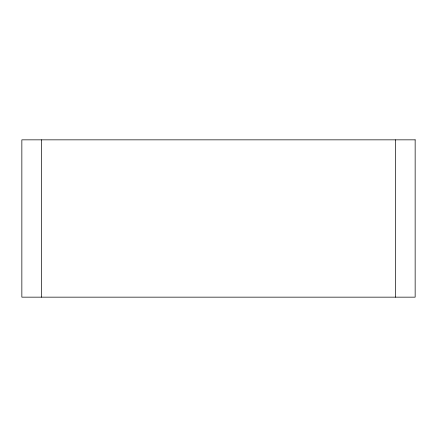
<?xml version="1.0" encoding="UTF-8"?>
<svg xmlns="http://www.w3.org/2000/svg" width="437" height="437" viewBox="0 0 437 437"><rect width="100%" height="100%" fill="white"/><g stroke="black" fill="none" stroke-linecap="round" stroke-linejoin="round"><path stroke-width="0.66" d="M395.485 139.84L395.485 297.16M41.515 139.84L41.515 297.16M415.15 139.84L21.85 139.84L21.85 297.16L415.15 297.16L415.15 139.84"/></g></svg>
